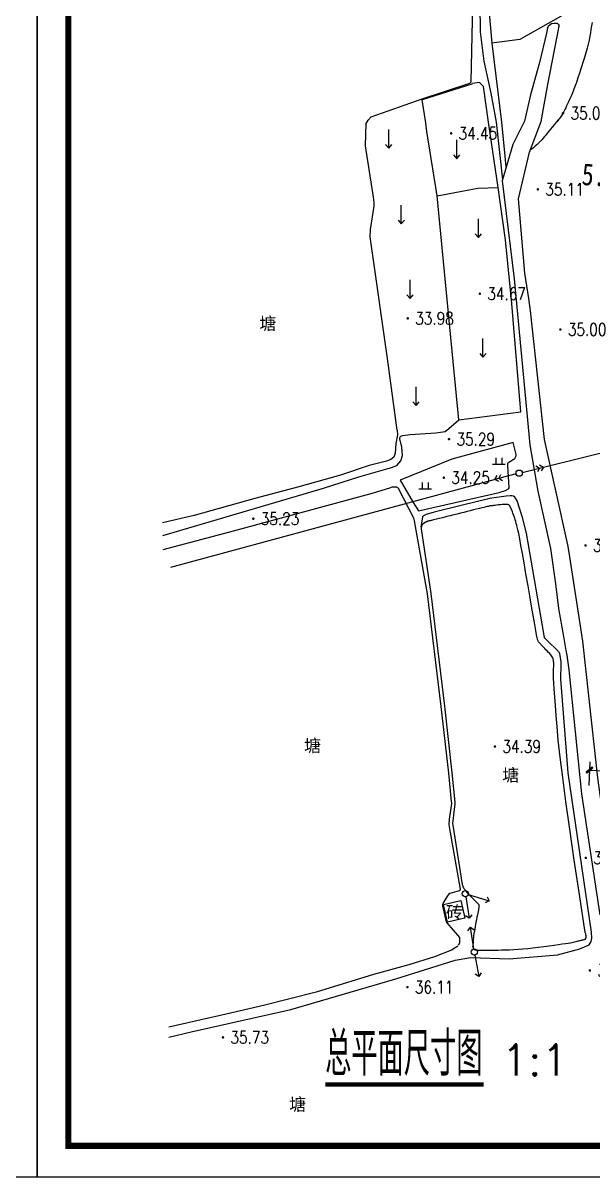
# Model space of a CAD drawing. Extents: x 39624947 to 39626627, y 3418539 to 3418836.
# Drawn here: x 39625364.6 to 39625455.9, y 3418539.2 to 3418724.1 of the extents above; entities that cross this region are included whole.
import ezdxf
from ezdxf.enums import TextEntityAlignment as Align

# ---------------------------------------------------------------- set-up
doc = ezdxf.new("R2010")
doc.units = 0
doc.header["$PDMODE"] = 99
doc.header["$PDSIZE"] = 0.2
doc.layers.get('0').update_dxf_attribs({"linetype": 'CONTINUOUS'})
doc.layers.get('Defpoints').update_dxf_attribs({"linetype": 'CONTINUOUS'})
for name, color, linetype in [('DIM_SYMB', 3, 'CONTINUOUS'), ('DLDW', 11, 'CONTINUOUS'), ('GCD', 7, 'CONTINUOUS'), ('GXYZ', 2, 'CONTINUOUS'), ('JMD', 6, 'CONTINUOUS'), ('PUB_DIM', 3, 'CONTINUOUS'), ('PUB_TITLE', 4, 'CONTINUOUS'), ('PUB_WALL', 9, 'CONTINUOUS')]:
    doc.layers.add(name, color=color, linetype=linetype)
doc.styles.add('-宋体_T3', font='', dxfattribs={"width": 0.8})
doc.styles.add('HZ', font='rs.shx', dxfattribs={"width": 0.8, "bigfont": 'hztxt.shx'})
doc.styles.add('HZTXT', font='ROMANS.shx', dxfattribs={"width": 0.6, "bigfont": 'HZTXT.shx'})
doc.styles.get("Standard").update_dxf_attribs({"font": 'rs.shx', "bigfont": 'hztxt.shx'})
doc.styles.add('等线体', font='simhei.ttf')
doc.styles.get('-宋体_T3').set_extended_font_data('SimSun')
doc.dimstyles.new('_TCH_ARCH_M_M&&1', dxfattribs={"dimtxt": 3.5, "dimasz": 1, "dimexe": 2.5, "dimexo": 3, "dimgap": 1, "dimtad": 1, "dimdec": 1, "dimzin": 0, "dimdsep": 46, "dimtxsty": '-宋体_T3', "dimblk": 'ARCHTICK', "dimcen": 0.09, "dimclrt": 7, "dimazin": 2, "dimtfac": 1, "dimtdec": 1, "dimtix": 1, "dimtmove": 2, "dimatfit": 3, "dimfxl": 0, "dimtolj": 1, "dimtzin": 0, "dimarcsym": 0})

# ---------------------------------------------------------------- blocks, each defined once
blk = doc.blocks.new('GC170')
at = {"linetype": 'Continuous'}
blk.add_circle((0, 0), 0.5, dxfattribs=at)
blk = doc.blocks.new('GC013B')
at = {"linetype": 'Continuous'}
blk.add_line((0.5, 0), (4, 0), dxfattribs=at)
at = {"linetype": 'Continuous', "flags": 128}
blk.add_lwpolyline([(3.5, 0.5), (4, 0), (3.5, -0.5)], dxfattribs=at)
blk = doc.blocks.new('GC120')
for p, q in [((0, 0), (0, 3)), ((-0.5, 0.6), (0, 0)), ((0, 0), (0.5, 0.6))]:
    blk.add_line(p, q)
blk = doc.blocks.new('GC200')
at = {"linetype": 'Continuous', "const_width": 0.2, "flags": 128}
blk.add_lwpolyline([(-0.1, 0, 1), (0.1, 0, 1)], format="xyb", close=True, dxfattribs=at)
blk = doc.blocks.new('GC119')
for p, q in [((-1, 0), (1, 0)), ((-0.5, 1), (-0.5, 0)), ((0.5, 1), (0.5, 0))]:
    blk.add_line(p, q)
blk = doc.blocks.new('GC013A')
at = {"linetype": 'Continuous'}
blk.add_line((0.5, 0), (4, 0), dxfattribs=at)
at = {"linetype": 'Continuous', "flags": 128}
for points in [[(2.88, 0.5), (3.38, 0), (2.88, -0.5)], [(3.5, 0.5), (4, 0), (3.5, -0.5)]]:
    blk.add_lwpolyline(points, dxfattribs=at)
blk = doc.blocks.new('111133333777777')
at = {"layer": 'PUB_WALL', "color": 252, "ltscale": 0.01}
blk.add_line((39623224.25, 3418645.17), (39623237.84, 3418648.54), dxfattribs=at)
at = {"layer": 'PUB_WALL', "color": 252, "ltscale": 0.01, "elevation": 51.49}
for points in [[(39623236.88, 3418807.03), (39623237.29, 3418807.01), (39623237.65, 3418806.85), (39623239.58, 3418796.84), (39623242.12, 3418786.55), (39623242.26, 3418784.57), (39623242.45, 3418781.14), (39623242.51, 3418777.54), (39623240.73, 3418766.66), (39623237.22, 3418748.8), (39623232.65, 3418733.01), (39623229.82, 3418723.98), (39623227.08, 3418717.44), (39623220.49, 3418713.67), (39623215.98, 3418713.11)], [(39623224.15, 3418780.43), (39623223.37, 3418771.47), (39623221.95, 3418766.47), (39623216.72, 3418743.86), (39623216.56, 3418741.11), (39623216.36, 3418739.34), (39623215.14, 3418722.79), (39623215.98, 3418713.11), (39623217.53, 3418700.47)], [(39623214.18, 3418739.3), (39623214.1, 3418733.59), (39623213.99, 3418723.7), (39623214.1, 3418714.9), (39623214.69, 3418710.22), (39623215.81, 3418705.11), (39623216.59, 3418701.03), (39623216.66, 3418700.46)], [(39623224.88, 3418715.53), (39623224.75, 3418714.69), (39623223.64, 3418710.02), (39623222.18, 3418704.81), (39623221.22, 3418700.6)], [(39623223.87, 3418700.55), (39623224.95, 3418706.47), (39623226.77, 3418715.82)], [(39623224.88, 3418715.53), (39623225.05, 3418715.9), (39623225.57, 3418716.25), (39623225.99, 3418716.31), (39623226.46, 3418716.29), (39623226.53, 3418716.25), (39623226.63, 3418716.17), (39623226.73, 3418716.01), (39623226.77, 3418715.82)], [(39623215.47, 3418700.45), (39623214.66, 3418706.16), (39623214.03, 3418706.8), (39623212.89, 3418706.65)], [(39623205.4, 3418700.33), (39623204.84, 3418704.01)], [(39623200.85, 3418651.12), (39623199.3, 3418662.56), (39623196.75, 3418680.21), (39623196.51, 3418682.07), (39623196.57, 3418683.26), (39623197.13, 3418686.99), (39623197.13, 3418687.56), (39623197.04, 3418688.43), (39623195.73, 3418696.65), (39623195.85, 3418700.21)], [(39623210.73, 3418652.77), (39623209.24, 3418667.6), (39623207.22, 3418688.64), (39623205.56, 3418698.96), (39623205.4, 3418700.33)], [(39623220.66, 3418654.04), (39623219.18, 3418671.41), (39623218.17, 3418681.6), (39623216.98, 3418689.98), (39623215.47, 3418700.45)], [(39623216.66, 3418700.46), (39623217.68, 3418691.22)], [(39623221.22, 3418700.6), (39623219.35, 3418696.88), (39623217.67, 3418691.06), (39623219.59, 3418675.32), (39623222.06, 3418648.76), (39623223.36, 3418641.35), (39623225.38, 3418632.16), (39623226.18, 3418626.48), (39623226.69, 3418622.55), (39623227.47, 3418618.04), (39623227.85, 3418615.81), (39623228.01, 3418615.03), (39623228.11, 3418614.24), (39623228.35, 3418612.69), (39623230.35, 3418592.85), (39623233.28, 3418573.47)], [(39623222.2, 3418670.21), (39623221.9, 3418672.22), (39623221.27, 3418676.23), (39623220.25, 3418688.16), (39623222.05, 3418695.65), (39623223.87, 3418700.55)], [(39623207.22, 3418688.64), (39623213.76, 3418689.85), (39623216.98, 3418689.98)], [(39623210.73, 3418652.77), (39623210.73, 3418652.77), (39623210.73, 3418652.77), (39623220.66, 3418654.04)], [(39623200.85, 3418651.12), (39623200.86, 3418650.36), (39623200.59, 3418648.96), (39623200.52, 3418647.4), (39623200.28, 3418646.76), (39623199.83, 3418646.38), (39623199.12, 3418646.14), (39623196.37, 3418645.46), (39623191.75, 3418643.88), (39623185.1, 3418642.03), (39623178.02, 3418640.15), (39623168.33, 3418637.4), (39623163.26, 3418636.25)], [(39623163.28, 3418634.21), (39623189.01, 3418641.79), (39623194.7, 3418643.64), (39623199.94, 3418645.14), (39623200.75, 3418645.46), (39623201.4, 3418646.18), (39623201.69, 3418647.02), (39623201.56, 3418648.36), (39623201.56, 3418648.36)], [(39623201.3, 3418643.1), (39623201.3, 3418643.1), (39623201.3, 3418643.1), (39623203.41, 3418639.52), (39623204.25, 3418638.16)], [(39623200.77, 3418641.94), (39623200.54, 3418641.97), (39623200.04, 3418641.95), (39623199.59, 3418641.83), (39623196.99, 3418641), (39623174.79, 3418634.96), (39623163.31, 3418631.92)], [(39623209.24, 3418576.9), (39623209.27, 3418576.92), (39623209.3, 3418576.93), (39623210.82, 3418577.32), (39623210.84, 3418577.33), (39623210.86, 3418577.35), (39623210.89, 3418577.37), (39623210.91, 3418577.4), (39623210.94, 3418577.45), (39623210.95, 3418577.48), (39623210.95, 3418577.54), (39623209.21, 3418587.54), (39623209.15, 3418587.97), (39623209.22, 3418588.77), (39623209.56, 3418591.27), (39623209.56, 3418591.41), (39623209.54, 3418591.63), (39623209.1, 3418596.14), (39623207.89, 3418606.84), (39623205.71, 3418624.87), (39623203.62, 3418636.58), (39623203.51, 3418637.01), (39623201.05, 3418641.73), (39623200.96, 3418641.84), (39623200.85, 3418641.91), (39623200.77, 3418641.94)], [(39623231.89, 3418569.16), (39623232.01, 3418569.71), (39623231.97, 3418570.69), (39623228.21, 3418596.21), (39623227.02, 3418611.18), (39623227.09, 3418613.67), (39623227.08, 3418613.89), (39623227.08, 3418614.03), (39623226.9, 3418615.26), (39623226.88, 3418615.34), (39623226.84, 3418615.42), (39623226.84, 3418615.42), (39623226.81, 3418615.47), (39623226.74, 3418615.55), (39623226.67, 3418615.61), (39623226.59, 3418615.67), (39623224.83, 3418617.42), (39623224.45, 3418617.85), (39623224.36, 3418618.22), (39623221.52, 3418634.59), (39623220.9, 3418637.08), (39623220.07, 3418639.75), (39623219.8, 3418640.22), (39623219.67, 3418640.36), (39623219.48, 3418640.5), (39623219.21, 3418640.58), (39623218.92, 3418640.59), (39623218.31, 3418640.51), (39623215.61, 3418640.13), (39623215.23, 3418640.06), (39623211.31, 3418639.1), (39623206.74, 3418637.94), (39623205.47, 3418637.57), (39623205.28, 3418637.48), (39623205.06, 3418637.36), (39623204.88, 3418637.21), (39623204.62, 3418635.54)], [(39623210.64, 3418568.57), (39623210.75, 3418568.72), (39623210.84, 3418569.03), (39623210.89, 3418569.47), (39623210.88, 3418569.66), (39623210.84, 3418569.82), (39623208.83, 3418572.16), (39623208.72, 3418572.33), (39623208.15, 3418574.84), (39623208.12, 3418574.97), (39623208.12, 3418575.11), (39623208.13, 3418575.16), (39623208.17, 3418575.24), (39623208.82, 3418576.32), (39623209.2, 3418576.85), (39623209.24, 3418576.9)], [(39623210.55, 3418568.43), (39623209.53, 3418567.81), (39623206.82, 3418566.69), (39623202.68, 3418565.42), (39623197.06, 3418563.86), (39623187.83, 3418561.05), (39623179.41, 3418558.91), (39623173.43, 3418557.52), (39623164.24, 3418555.46)], [(39623164.26, 3418553.84), (39623167.83, 3418554.72), (39623183.8, 3418558.29), (39623200.63, 3418563.18), (39623210.1, 3418566.19)]]:
    blk.add_lwpolyline(points, dxfattribs=at)
at = {"layer": 'PUB_WALL', "color": 252, "ltscale": 0.01}
for points in [[(39623232.06, 3418716.44), (39623231.96, 3418715.87), (39623231.87, 3418715.31), (39623231.78, 3418714.77), (39623231.69, 3418714.21), (39623231.57, 3418713.6), (39623231.42, 3418712.96), (39623231.25, 3418712.28), (39623231.05, 3418711.56), (39623230.83, 3418710.79), (39623230.59, 3418709.99), (39623230.32, 3418709.15), (39623230.04, 3418708.31), (39623229.78, 3418707.53), (39623229.53, 3418706.81), (39623229.29, 3418706.15), (39623229.06, 3418705.55), (39623228.85, 3418705.01), (39623228.64, 3418704.52), (39623228.45, 3418704.1), (39623228.27, 3418703.72), (39623228.11, 3418703.36), (39623227.96, 3418703.04), (39623227.82, 3418702.75), (39623227.69, 3418702.49), (39623227.58, 3418702.25), (39623227.48, 3418702.05), (39623227.39, 3418701.88), (39623227.3, 3418701.72), (39623227.21, 3418701.57), (39623227.11, 3418701.4), (39623226.99, 3418701.24), (39623226.87, 3418701.08), (39623226.74, 3418700.92), (39623226.6, 3418700.75), (39623226.45, 3418700.58)], [(39623195.85, 3418700.21), (39623196.21, 3418700.76), (39623196.65, 3418701.28), (39623204.81, 3418704.19), (39623212.46, 3418706.68), (39623212.68, 3418706.89), (39623213.26, 3418734.05), (39623212.84, 3418737.31), (39623212.11, 3418737.76), (39623208.66, 3418737.59), (39623205.71, 3418736.17), (39623203.92, 3418735.24), (39623162.21, 3418722.42)], [(39623212.82, 3418706.64), (39623212.77, 3418706.54), (39623204.84, 3418704.01)], [(39623217.53, 3418700.47), (39623218.06, 3418695.02), (39623218.23, 3418693.22)], [(39623226.68, 3418700.85), (39623226.31, 3418700.43), (39623225.98, 3418700.03), (39623225.66, 3418699.65), (39623225.37, 3418699.3), (39623225.1, 3418698.98), (39623224.85, 3418698.67), (39623224.63, 3418698.39), (39623224.43, 3418698.13), (39623224.23, 3418697.89), (39623224.01, 3418697.64), (39623223.78, 3418697.39), (39623223.52, 3418697.13), (39623223.24, 3418696.87), (39623222.95, 3418696.61), (39623222.64, 3418696.35), (39623222.3, 3418696.08)], [(39623236.71, 3418561.89), (39623237.5, 3418562.73), (39623237.53, 3418562.8), (39623237.54, 3418562.85), (39623237.55, 3418562.93), (39623237.53, 3418563), (39623237.02, 3418565.24), (39623235.77, 3418572.82), (39623234.66, 3418582.38), (39623233.99, 3418588), (39623232.96, 3418595.41), (39623230.58, 3418617.31), (39623228.37, 3418631.5), (39623228.14, 3418632.75), (39623224.43, 3418649.59), (39623222.2, 3418670.21)], [(39623201.56, 3418648.36), (39623201.28, 3418649.69), (39623201.29, 3418650.05), (39623201.4, 3418650.16), (39623201.73, 3418650.27), (39623202.92, 3418650.42), (39623207.03, 3418650.68), (39623208.54, 3418650.87), (39623209.09, 3418651.36), (39623210.73, 3418652.77)], [(39623219.4, 3418649.1), (39623209.61, 3418646.46), (39623201.3, 3418643.1)], [(39623204.25, 3418638.16), (39623217.14, 3418641.12), (39623218.19, 3418641.41), (39623218.67, 3418641.72), (39623218.76, 3418641.85), (39623218.57, 3418645.44), (39623218.56, 3418645.59), (39623218.57, 3418645.82), (39623218.7, 3418645.96), (39623219.67, 3418646.55), (39623219.74, 3418646.64), (39623219.88, 3418646.96), (39623219.9, 3418647.08), (39623219.88, 3418647.21), (39623219.4, 3418649.1)], [(39623230.95, 3418570.62), (39623230.02, 3418576.7), (39623229.2, 3418582.23), (39623228.48, 3418587.19), (39623227.86, 3418591.6), (39623227.35, 3418595.44), (39623226.94, 3418598.73), (39623226.64, 3418601.45), (39623226.44, 3418603.61), (39623226.3, 3418605.4), (39623226.18, 3418606.99), (39623226.08, 3418608.38), (39623226, 3418609.58), (39623225.94, 3418610.58), (39623225.89, 3418611.38), (39623225.87, 3418611.99), (39623225.87, 3418612.4), (39623225.88, 3418612.7), (39623225.89, 3418612.95), (39623225.9, 3418613.18), (39623225.9, 3418613.36), (39623225.9, 3418613.51), (39623225.9, 3418613.63), (39623225.91, 3418613.71), (39623225.9, 3418613.75), (39623225.9, 3418613.77), (39623225.9, 3418613.8), (39623225.9, 3418613.82), (39623225.9, 3418613.84), (39623225.9, 3418613.85), (39623225.9, 3418613.87), (39623225.9, 3418613.88), (39623225.9, 3418613.89), (39623225.9, 3418613.91), (39623225.89, 3418613.94), (39623225.89, 3418613.98), (39623225.88, 3418614.04), (39623225.87, 3418614.1), (39623225.86, 3418614.18), (39623225.85, 3418614.27), (39623225.84, 3418614.38), (39623225.81, 3418614.5), (39623225.75, 3418614.63), (39623225.67, 3418614.77), (39623225.57, 3418614.93), (39623225.43, 3418615.11), (39623225.27, 3418615.3), (39623225.09, 3418615.5), (39623224.87, 3418615.72), (39623224.66, 3418615.93), (39623224.46, 3418616.13), (39623224.28, 3418616.31), (39623224.12, 3418616.47), (39623223.98, 3418616.62), (39623223.86, 3418616.74), (39623223.76, 3418616.85), (39623223.67, 3418616.95), (39623223.6, 3418617.03), (39623223.54, 3418617.11), (39623223.48, 3418617.2), (39623223.43, 3418617.28), (39623223.39, 3418617.37), (39623223.35, 3418617.46), (39623223.32, 3418617.54), (39623223.29, 3418617.63), (39623223.25, 3418617.84), (39623223.17, 3418618.29), (39623223.04, 3418618.99), (39623222.87, 3418619.94), (39623222.66, 3418621.12), (39623222.41, 3418622.56), (39623222.12, 3418624.24), (39623221.79, 3418626.16), (39623221.45, 3418628.1), (39623221.15, 3418629.82), (39623220.88, 3418631.32), (39623220.65, 3418632.6), (39623220.45, 3418633.67), (39623220.29, 3418634.52), (39623220.16, 3418635.15), (39623220.07, 3418635.56), (39623219.99, 3418635.86), (39623219.91, 3418636.15), (39623219.83, 3418636.44), (39623219.75, 3418636.72), (39623219.66, 3418637), (39623219.57, 3418637.27), (39623219.48, 3418637.53), (39623219.38, 3418637.8), (39623219.29, 3418638.04), (39623219.21, 3418638.26), (39623219.13, 3418638.45), (39623219.06, 3418638.61), (39623219, 3418638.74), (39623218.94, 3418638.85), (39623218.89, 3418638.93), (39623218.85, 3418638.98), (39623218.82, 3418639.02), (39623218.78, 3418639.06), (39623218.74, 3418639.09), (39623218.69, 3418639.12), (39623218.65, 3418639.14), (39623218.61, 3418639.16), (39623218.56, 3418639.18), (39623218.51, 3418639.2), (39623218.44, 3418639.21), (39623218.34, 3418639.21), (39623218.21, 3418639.21), (39623218.05, 3418639.2), (39623217.85, 3418639.19), (39623217.62, 3418639.17), (39623217.36, 3418639.14), (39623217.06, 3418639.11), (39623216.76, 3418639.08), (39623216.5, 3418639.05), (39623216.27, 3418639.02), (39623216.08, 3418639), (39623215.92, 3418638.98), (39623215.79, 3418638.96), (39623215.7, 3418638.95), (39623215.64, 3418638.94), (39623215.57, 3418638.92), (39623215.45, 3418638.89), (39623215.27, 3418638.85), (39623215.03, 3418638.8), (39623214.74, 3418638.73), (39623214.4, 3418638.64), (39623213.99, 3418638.54), (39623213.53, 3418638.43), (39623213.04, 3418638.31), (39623212.54, 3418638.19), (39623212.03, 3418638.06), (39623211.51, 3418637.93), (39623210.98, 3418637.8), (39623210.44, 3418637.66), (39623209.88, 3418637.52), (39623209.32, 3418637.38), (39623208.78, 3418637.24), (39623208.29, 3418637.12), (39623207.86, 3418637.01), (39623207.48, 3418636.92), (39623207.15, 3418636.83), (39623206.87, 3418636.77), (39623206.65, 3418636.71), (39623206.48, 3418636.67), (39623206.34, 3418636.64), (39623206.22, 3418636.61), (39623206.12, 3418636.59), (39623206.03, 3418636.57), (39623205.96, 3418636.55), (39623205.9, 3418636.54), (39623205.86, 3418636.53), (39623205.84, 3418636.52), (39623205.82, 3418636.52), (39623205.8, 3418636.51), (39623205.79, 3418636.51), (39623205.77, 3418636.5), (39623205.75, 3418636.5), (39623205.74, 3418636.49), (39623205.72, 3418636.49), (39623205.7, 3418636.48), (39623205.69, 3418636.47), (39623205.67, 3418636.47), (39623205.65, 3418636.46), (39623205.63, 3418636.45), (39623205.61, 3418636.45), (39623205.6, 3418636.44), (39623205.58, 3418636.43), (39623205.55, 3418636.42), (39623205.53, 3418636.41), (39623205.5, 3418636.4), (39623205.47, 3418636.39), (39623205.43, 3418636.37), (39623205.38, 3418636.35), (39623205.33, 3418636.33), (39623205.27, 3418636.3), (39623205.21, 3418636.27)], [(39623205.21, 3418636.27), (39623204.84, 3418635.94), (39623204.72, 3418635.72), (39623204.65, 3418635.31), (39623206.21, 3418624.94), (39623208.39, 3418606.9), (39623209.6, 3418596.19), (39623210.07, 3418591.5), (39623210.07, 3418591.38), (39623210.07, 3418591.23), (39623209.72, 3418588.5), (39623209.7, 3418588.09), (39623209.73, 3418587.82), (39623211.26, 3418578.31), (39623211.32, 3418578.09), (39623211.37, 3418577.92), (39623211.45, 3418577.77), (39623211.53, 3418577.65), (39623211.62, 3418577.54), (39623211.7, 3418577.44), (39623211.77, 3418577.35), (39623211.83, 3418577.27), (39623211.89, 3418577.2), (39623211.94, 3418577.14), (39623211.98, 3418577.08), (39623212.01, 3418577.03), (39623212.05, 3418576.98), (39623212.12, 3418576.9), (39623212.2, 3418576.81), (39623212.31, 3418576.7), (39623212.44, 3418576.57), (39623212.59, 3418576.41), (39623212.77, 3418576.24), (39623212.97, 3418576.05), (39623213.16, 3418575.86), (39623213.33, 3418575.69), (39623213.48, 3418575.55), (39623213.6, 3418575.43), (39623213.7, 3418575.33), (39623213.77, 3418575.26), (39623213.82, 3418575.21), (39623213.84, 3418575.18), (39623213.85, 3418575.17), (39623213.85, 3418575.16), (39623213.86, 3418575.14), (39623213.87, 3418575.13), (39623213.87, 3418575.12), (39623213.88, 3418575.1), (39623213.89, 3418575.09), (39623213.89, 3418575.08), (39623213.89, 3418575.07), (39623213.9, 3418575.05), (39623213.9, 3418575.04), (39623213.9, 3418575.02), (39623213.91, 3418575.01), (39623213.91, 3418574.99), (39623213.91, 3418574.98), (39623213.91, 3418574.96), (39623213.91, 3418574.94), (39623213.91, 3418574.92), (39623213.92, 3418574.91), (39623213.92, 3418574.89), (39623213.92, 3418574.87), (39623213.92, 3418574.86), (39623213.92, 3418574.84), (39623213.92, 3418574.82), (39623213.92, 3418574.8), (39623213.92, 3418574.78), (39623213.92, 3418574.77), (39623213.92, 3418574.75), (39623213.92, 3418574.73), (39623213.92, 3418574.71), (39623213.92, 3418574.69), (39623213.92, 3418574.67), (39623213.91, 3418574.63), (39623213.9, 3418574.54), (39623213.87, 3418574.41), (39623213.83, 3418574.23), (39623213.79, 3418574), (39623213.73, 3418573.73), (39623213.67, 3418573.42), (39623213.6, 3418573.05), (39623213.52, 3418572.67), (39623213.44, 3418572.29), (39623213.38, 3418571.92), (39623213.31, 3418571.55), (39623213.25, 3418571.18), (39623213.19, 3418570.81), (39623213.13, 3418570.46), (39623213.08, 3418570.1), (39623212.93, 3418568.39)], [(39623210.1, 3418566.19), (39623212.63, 3418566.6), (39623218.75, 3418566.37), (39623226.53, 3418567.05), (39623230.1, 3418568.02), (39623231.56, 3418568.63), (39623231.89, 3418569.16)], [(39623230.95, 3418570.62), (39623230.96, 3418570.55), (39623230.97, 3418570.48), (39623230.98, 3418570.41), (39623230.99, 3418570.35), (39623231, 3418570.29), (39623231.01, 3418570.22), (39623231.02, 3418570.17), (39623231.03, 3418570.11), (39623231.03, 3418570.05), (39623231.04, 3418570), (39623231.04, 3418569.96), (39623231.04, 3418569.91), (39623231.04, 3418569.88), (39623231.04, 3418569.84), (39623231.04, 3418569.81), (39623231.03, 3418569.79), (39623231.02, 3418569.76), (39623231.02, 3418569.74), (39623231.01, 3418569.72), (39623231.01, 3418569.7), (39623231, 3418569.67), (39623230.99, 3418569.65), (39623230.98, 3418569.63), (39623230.98, 3418569.61), (39623230.97, 3418569.59), (39623230.96, 3418569.57), (39623230.95, 3418569.55), (39623230.93, 3418569.54), (39623230.92, 3418569.52), (39623230.9, 3418569.51), (39623230.88, 3418569.49), (39623230.86, 3418569.48), (39623230.83, 3418569.47), (39623230.79, 3418569.46), (39623230.73, 3418569.44), (39623230.66, 3418569.42), (39623230.58, 3418569.39), (39623230.48, 3418569.37), (39623230.36, 3418569.34), (39623230.23, 3418569.31), (39623230.09, 3418569.27), (39623229.94, 3418569.24), (39623229.78, 3418569.2), (39623229.61, 3418569.16), (39623229.43, 3418569.12), (39623229.24, 3418569.08), (39623229.04, 3418569.03), (39623228.83, 3418568.98), (39623228.57, 3418568.93), (39623228.23, 3418568.87), (39623227.79, 3418568.8), (39623227.27, 3418568.73), (39623226.67, 3418568.64), (39623225.97, 3418568.54), (39623225.19, 3418568.43), (39623224.33, 3418568.32), (39623223.43, 3418568.21), (39623222.57, 3418568.11), (39623221.75, 3418568.02), (39623220.96, 3418567.95), (39623220.21, 3418567.88), (39623219.49, 3418567.84), (39623218.81, 3418567.8), (39623218.16, 3418567.78), (39623217.55, 3418567.76), (39623216.99, 3418567.75), (39623216.47, 3418567.74), (39623216, 3418567.73), (39623215.57, 3418567.73), (39623215.18, 3418567.72), (39623214.84, 3418567.72), (39623214.54, 3418567.72), (39623214.28, 3418567.73), (39623214.06, 3418567.73), (39623213.86, 3418567.74), (39623213.69, 3418567.75), (39623213.55, 3418567.76), (39623213.44, 3418567.77), (39623213.35, 3418567.79), (39623213.3, 3418567.8), (39623213.27, 3418567.82), (39623213.23, 3418567.85), (39623213.2, 3418567.88), (39623213.16, 3418567.92), (39623213.13, 3418567.97), (39623213.1, 3418568.02), (39623213.07, 3418568.07), (39623213.03, 3418568.14), (39623213, 3418568.2), (39623212.98, 3418568.26), (39623212.96, 3418568.32), (39623212.94, 3418568.37), (39623212.93, 3418568.39)]]:
    blk.add_lwpolyline(points, dxfattribs=at)
at = {"layer": 'PUB_WALL', "color": 252, "ltscale": 0.01, "flags": 128}
blk.add_lwpolyline([(39623216.5, 3418643.21), (39623164.52, 3418629.08)], dxfattribs=at)
at = {"layer": 'PUB_WALL', "color": 252, "ltscale": 0.01}
ref = blk.add_blockref('GC200', (39623227.39, 3418701.88, 35), dxfattribs=at)
ref.add_attrib('height', '35.00', dxfattribs={"layer": 'GCD', "color": 252, "linetype": 'Continuous', "height": 2, "style": 'HZ', "width": 0.8}).set_placement((39623228.59, 3418701.88, 35), align=Align.MIDDLE_LEFT)
for name, p in [('GC120', (39623199.47, 3418696.29, 51.49)), ('GC120', (39623210.36, 3418694.59, 51.49)), ('GC120', (39623201.48, 3418684.17, 51.49)), ('GC120', (39623213.84, 3418681.97, 51.49)), ('GC120', (39623202.9, 3418672.18, 51.49)), ('GC120', (39623214.56, 3418662.8, 51.49)), ('GC120', (39623203.85, 3418655.06, 51.49)), ('GC119', (39623217.11, 3418645.66)), ('GC170', (39623220.37, 3418644.21)), ('GC119', (39623205.31, 3418641.7))]:
    blk.add_blockref(name, p, dxfattribs=at)
ref = blk.add_blockref('GC200', (39623209.47, 3418698.66, 34.45), dxfattribs=at)
ref.add_attrib('height', '34.45', dxfattribs={"layer": 'GCD', "color": 252, "linetype": 'Continuous', "height": 2, "style": 'HZ', "width": 0.8}).set_placement((39623210.67, 3418698.66, 34.45), align=Align.MIDDLE_LEFT)
ref = blk.add_blockref('GC200', (39623223.36, 3418689.69, 35.11), dxfattribs=at)
ref.add_attrib('height', '35.11', dxfattribs={"layer": 'GCD', "color": 252, "linetype": 'Continuous', "height": 2, "style": 'HZ', "width": 0.8}).set_placement((39623224.56, 3418689.69, 35.11), align=Align.MIDDLE_LEFT)
ref = blk.add_blockref('GC200', (39623214.07, 3418672.96, 34.67), dxfattribs=at)
ref.add_attrib('height', '34.67', dxfattribs={"layer": 'GCD', "color": 252, "linetype": 'Continuous', "height": 2, "style": 'HZ', "width": 0.8}).set_placement((39623215.27, 3418672.96, 34.67), align=Align.MIDDLE_LEFT)
ref = blk.add_blockref('GC200', (39623202.52, 3418669.01, 33.98), dxfattribs=at)
ref.add_attrib('height', '33.98', dxfattribs={"layer": 'GCD', "color": 252, "linetype": 'Continuous', "height": 2, "style": 'HZ', "width": 0.8}).set_placement((39623203.72, 3418669.01, 33.98), align=Align.MIDDLE_LEFT)
ref = blk.add_blockref('GC200', (39623226.97, 3418667.23, 35), dxfattribs=at)
ref.add_attrib('height', '35.00', dxfattribs={"layer": 'GCD', "color": 252, "linetype": 'Continuous', "height": 2, "style": 'HZ', "width": 0.8}).set_placement((39623228.17, 3418667.23, 35), align=Align.MIDDLE_LEFT)
ref = blk.add_blockref('GC200', (39623209.13, 3418649.65, 35.29), dxfattribs=at)
ref.add_attrib('height', '35.29', dxfattribs={"layer": 'GCD', "color": 252, "linetype": 'Continuous', "height": 2, "style": 'HZ', "width": 0.8}).set_placement((39623210.33, 3418649.65, 35.29), align=Align.MIDDLE_LEFT)
for rotation in [13.92506571685678, 194.4843617758598]:
    blk.add_blockref('GC013A', (39623220.37, 3418644.21), dxfattribs=dict(at, rotation=rotation))
ref = blk.add_blockref('GC200', (39623208.3, 3418643.49, 34.25), dxfattribs=at)
ref.add_attrib('height', '34.25', dxfattribs={"layer": 'GCD', "color": 252, "linetype": 'Continuous', "height": 2, "style": 'HZ', "width": 0.8}).set_placement((39623209.5, 3418643.49, 34.25), align=Align.MIDDLE_LEFT)
ref = blk.add_blockref('GC200', (39623177.79, 3418636.91, 35.23), dxfattribs=at)
ref.add_attrib('height', '35.23', dxfattribs={"layer": 'GCD', "color": 252, "linetype": 'Continuous', "height": 2, "style": 'HZ', "width": 0.8}).set_placement((39623178.99, 3418636.91, 35.23), align=Align.MIDDLE_LEFT)
ref = blk.add_blockref('GC200', (39623231, 3418632.63, 36.12), dxfattribs=at)
ref.add_attrib('height', '36.12', dxfattribs={"layer": 'GCD', "color": 252, "linetype": 'Continuous', "height": 2, "style": 'HZ', "width": 0.8}).set_placement((39623232.2, 3418632.63, 36.12), align=Align.MIDDLE_LEFT)
ref = blk.add_blockref('GC200', (39623216.49, 3418600.41, 34.39), dxfattribs=at)
ref.add_attrib('height', '34.39', dxfattribs={"layer": 'GCD', "linetype": 'Continuous', "height": 2, "style": 'HZ', "width": 0.8}).set_placement((39623217.69, 3418600.41, 34.39), align=Align.MIDDLE_LEFT)
ref = blk.add_blockref('GC200', (39623231.04, 3418582.57, 35.33), dxfattribs=at)
ref.add_attrib('height', '35.33', dxfattribs={"layer": 'GCD', "color": 252, "linetype": 'Continuous', "height": 2, "style": 'HZ', "width": 0.8}).set_placement((39623232.24, 3418582.57, 35.33), align=Align.MIDDLE_LEFT)
ref = blk.add_blockref('GC200', (39623231.7, 3418564.53, 35.69), dxfattribs=at)
ref.add_attrib('height', '35.69', dxfattribs={"layer": 'GCD', "color": 252, "linetype": 'Continuous', "height": 2, "style": 'HZ', "width": 0.8}).set_placement((39623232.9, 3418564.53, 35.69), align=Align.MIDDLE_LEFT)
ref = blk.add_blockref('GC200', (39623202.47, 3418561.86, 36.11), dxfattribs=at)
ref.add_attrib('height', '36.11', dxfattribs={"layer": 'GCD', "linetype": 'Continuous', "height": 2, "style": 'HZ', "width": 0.8}).set_placement((39623203.67, 3418561.86, 36.11), align=Align.MIDDLE_LEFT)
ref = blk.add_blockref('GC200', (39623172.93, 3418553.81, 35.73), dxfattribs=at)
ref.add_attrib('height', '35.73', dxfattribs={"layer": 'GCD', "linetype": 'Continuous', "height": 2, "style": 'HZ', "width": 0.8}).set_placement((39623174.13, 3418553.81, 35.73), align=Align.MIDDLE_LEFT)
at = {"layer": 'PUB_WALL', "color": 252, "ltscale": 0.01, "style": '等线体'}
for p in [(39623180.11, 3418668.23, 51.49), (39623187.28, 3418600.6, 51.49), (39623219.02, 3418595.89, 51.49), (39623184.89, 3418543.13, 51.49)]:
    blk.add_text('塘', height=2, rotation=0.697, dxfattribs=at).set_placement(p, align=Align.MIDDLE)
blk = doc.blocks.new('_ArchTick')
at = {"color": 0, "linetype": 'ByBlock', "const_width": 0.4}
blk.add_lwpolyline([(-0.5, -0.5), (0.5, 0.5)], dxfattribs=at)
blk = doc.blocks.new('*D56')
at = {"layer": 'Defpoints', "color": 0, "linetype": 'Continuous'}
for p in [(39625465.19, 3418697.35), (39625460.02, 3418694.3), (39625465.01, 3418694.04)]:
    blk.add_point(p, dxfattribs=at)
at = {"layer": 'PUB_DIM', "color": 0, "linetype": 'Continuous', "lineweight": -2}
for p, q in [((39625460.18, 3418697.29), (39625460.32, 3418700.11)), ((39625465.17, 3418697.03), (39625465.32, 3418699.85)), ((39625460.19, 3418697.61), (39625465.19, 3418697.35))]:
    blk.add_line(p, q, dxfattribs=at)
for p, rotation in [((39625460.19, 3418697.61), 177.0132044989946), ((39625465.19, 3418697.35), 357.0132044989945)]:
    blk.add_blockref('_ArchTick', p, dxfattribs=dict(at, rotation=rotation))
at = {"layer": 'PUB_DIM', "color": 7, "linetype": 'Continuous', "insert": (39625456.97, 3418699.73), "char_height": 3.5, "attachment_point": 5, "rotation": 357.0132, "style": '-宋体_T3'}
blk.add_mtext('\\A1;5.0', dxfattribs=at)

msp = doc.modelspace()

# ---------------------------------------------------------------- linework, layer by layer
at = {"layer": 'DIM_SYMB', "linetype": 'Continuous', "const_width": 0.7}
msp.add_lwpolyline([(39625412.998, 3418554.055), (39625438.407, 3418554.055)], dxfattribs=at)
at = {"layer": 'DLDW', "linetype": 'Continuous', "elevation": 51.487, "flags": 128}
msp.add_lwpolyline([(39625434.724, 3418583.522), (39625435.376, 3418580.678), (39625432.61, 3418580.043), (39625431.957, 3418582.887)], close=True, dxfattribs=at)
at = {"layer": 'PUB_TITLE'}
for points in [[(39624946.862, 3418539.229), (39625366.862, 3418539.229), (39625366.862, 3418836.229), (39624946.862, 3418836.229)], [(39625366.862, 3418539.229), (39625786.862, 3418539.229), (39625786.862, 3418836.229), (39625366.862, 3418836.229)]]:
    msp.add_lwpolyline(points, close=True, dxfattribs=at)
at = {"layer": 'PUB_TITLE', "const_width": 1}
msp.add_lwpolyline([(39625371.862, 3418544.229), (39625781.862, 3418544.229), (39625781.862, 3418831.229), (39625371.862, 3418831.229)], close=True, dxfattribs=at)

# ---------------------------------------------------------------- block references
at = {"linetype": 'Continuous'}
msp.add_blockref('111133333777777', (2223.698, 7.776), dxfattribs=at)
at = {"layer": 'GXYZ', "linetype": 'Continuous'}
for p in [(39625435.435, 3418584.618, 86.257), (39625436.872, 3418575.27, 35.393)]:
    msp.add_blockref('GC170', p, dxfattribs=at)
for p, rotation in [((39625435.435, 3418584.618, 86.257), 278.7369534907592), ((39625435.435, 3418584.618, 86.257), 343.10598799695), ((39625436.872, 3418575.27, 35.393), 98.73695347501821), ((39625436.872, 3418575.27, 35.393), 280.3123737011041)]:
    msp.add_blockref('GC013B', p, dxfattribs=dict(at, rotation=rotation))

# ---------------------------------------------------------------- texts
at = {"layer": 'DIM_SYMB', "color": 7, "linetype": 'Continuous', "style": 'HZTXT', "width": 0.6}
msp.add_text('总平面尺寸图', height=7, dxfattribs=at).set_placement((39625412.998, 3418555.455))
at = {"layer": 'DIM_SYMB', "color": 7, "linetype": 'Continuous'}
msp.add_text('1:1', height=5, dxfattribs=at).set_placement((39625441.207, 3418555.455))
at = {"layer": 'JMD', "linetype": 'Continuous', "style": '等线体'}
msp.add_text('砖', height=2, dxfattribs=at).set_placement((39625435.064, 3418581.641, -3.622), align=Align.MIDDLE_RIGHT)

# ---------------------------------------------------------------- dimensions: what is measured, and where the dimension line sits
at = {"layer": 'PUB_DIM', "linetype": 'Continuous'}
dim = msp.add_linear_dim(base=(39625465.186, 3418697.349), p1=(39625460.02, 3418694.297), p2=(39625465.014, 3418694.037), angle=357.0132, dimstyle='_TCH_ARCH_M_M&&1', dxfattribs=at)
dim.commit()
dim.dimension.update_dxf_attribs({"geometry": '*D56', "text_midpoint": (39625456.968, 3418699.733), "dimtype": 129})
msp.add_aligned_dim(p1=(39625455.557, 3418608.747), p2=(39625473.532, 3418607.809), distance=-4.328, dimstyle='_TCH_ARCH_M_M&&1', dxfattribs=at).render()

doc.saveas('drawing.dxf')
